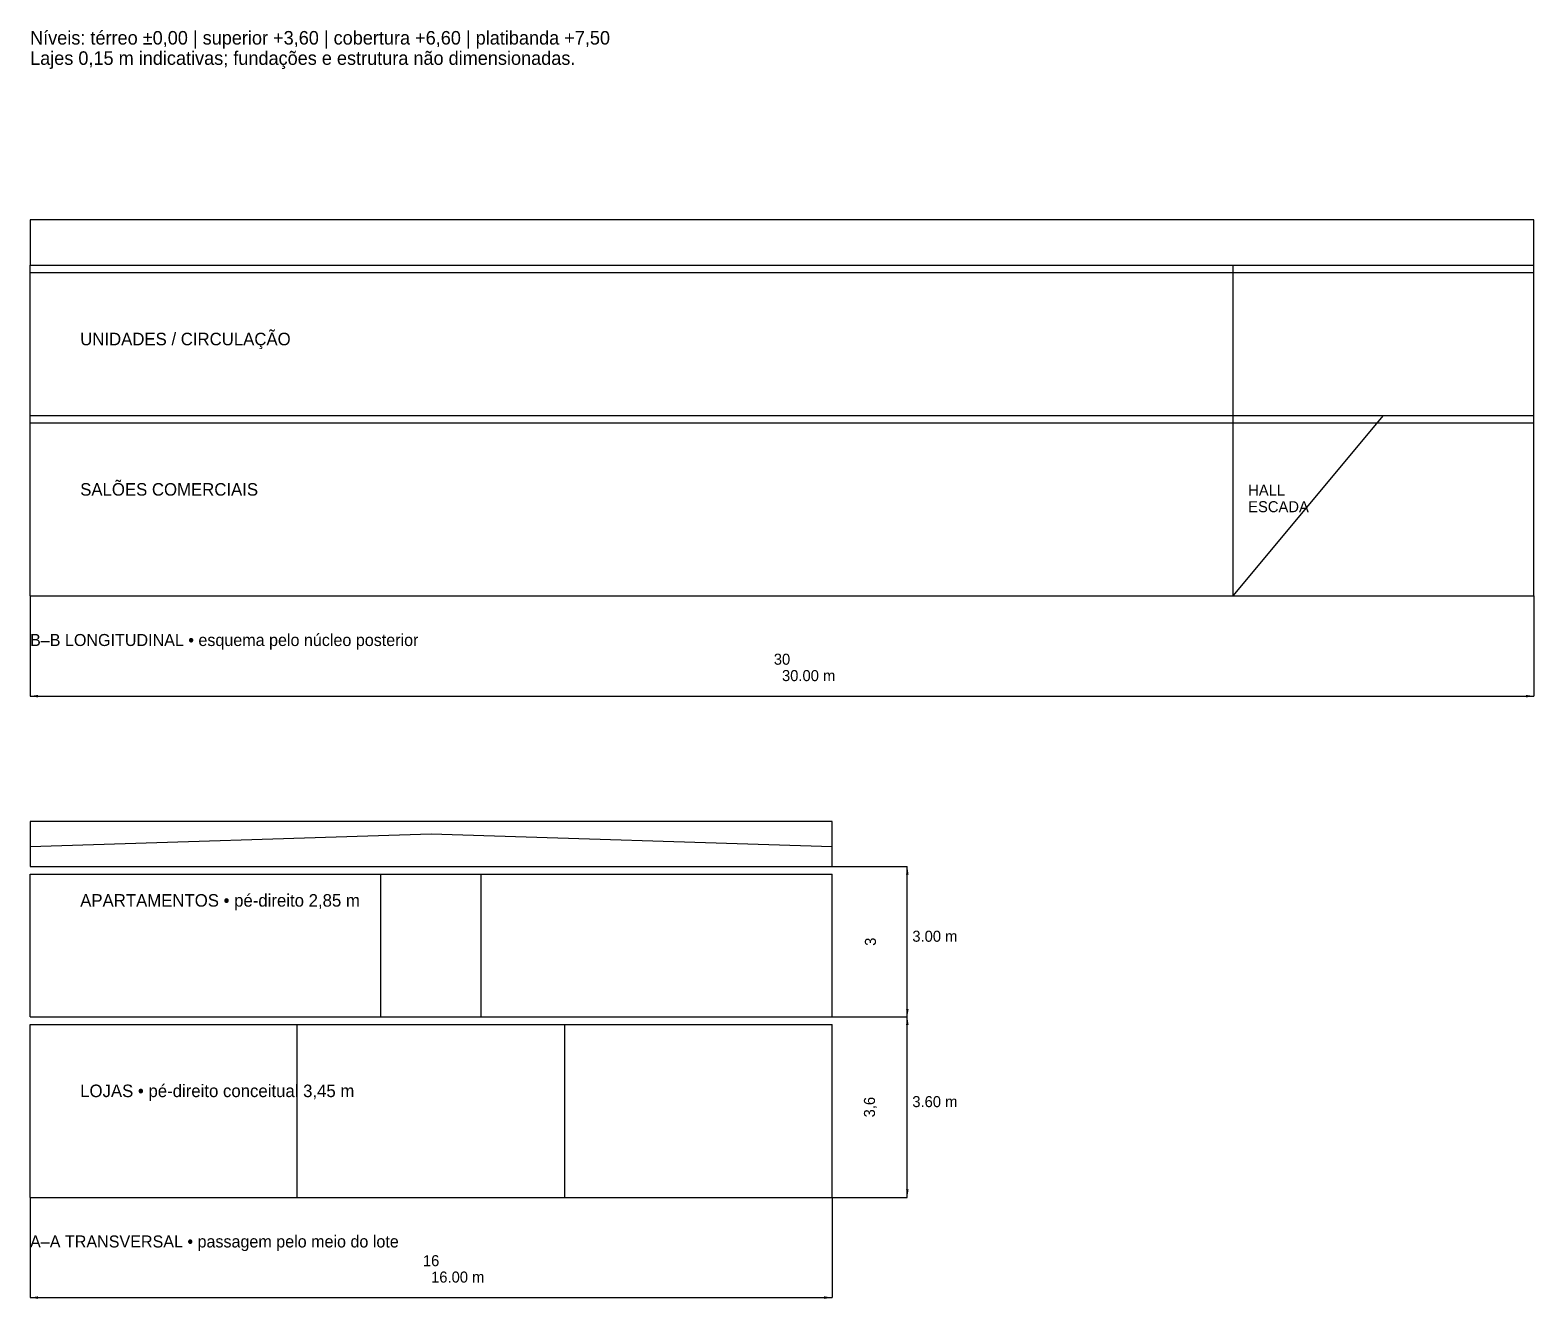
# Model space of a CAD drawing. Header units: metres. Extents: x -3 to 341, y -5 to 52.
# Drawn here: x 195 to 225, y -2.03 to 23.29 of the extents above; entities that cross this region are included whole.
import ezdxf

# ---------------------------------------------------------------- set-up
doc = ezdxf.new("R2010")
doc.units = ezdxf.units.M
for name, color, linetype in [('COTAS', 2, 'Continuous'), ('PAREDES', 7, 'Continuous'), ('TEXTOS', 3, 'Continuous')]:
    doc.layers.add(name, color=color, linetype=linetype)
doc.dimstyles.get("Standard").update_dxf_attribs({"dimtxt": 2.5, "dimasz": 2.5, "dimexe": 1.25, "dimexo": 0.625, "dimtad": 1, "dimcen": 2.5, "dimazin": 3, "dimtfac": 1, "dimtmove": 0, "dimatfit": 3})

# ---------------------------------------------------------------- blocks, each defined once
blk = doc.blocks.new('_CLOSEDFILLED')
at = {"color": 0, "linetype": 'BYBLOCK'}
blk.add_solid([(-1, 0.16), (0, 0), (-1, -0.16)], dxfattribs=at)
blk = doc.blocks.new('*D15')
at = {"color": 2}
for p, q in [((195, 0), (195, -2)), ((211, 0), (211, -2)), ((195.16, -2), (210.84, -2))]:
    blk.add_line(p, q, dxfattribs=at)
at = {"layer": 'Defpoints'}
for p in [(195, 0), (211, 0), (195, -2)]:
    blk.add_point(p, dxfattribs=at)
at = {"layer": 'COTAS', "color": 2, "xscale": 0.16, "yscale": 0.16, "rotation": 180}
blk.add_blockref('_CLOSEDFILLED', (195, -2), dxfattribs=at)
at = {"layer": 'COTAS', "color": 2, "xscale": 0.16, "yscale": 0.16}
blk.add_blockref('_CLOSEDFILLED', (211, -2), dxfattribs=at)
at = {"layer": 'COTAS', "color": 2, "insert": (203, -1.265), "char_height": 0.22, "attachment_point": 5}
blk.add_mtext('16', dxfattribs=at)
blk = doc.blocks.new('*D16')
at = {"color": 2}
for p, q in [((211, 3.6), (212.5, 3.6)), ((212.5, 0.16), (212.5, 3.44)), ((211, 0), (212.5, 0))]:
    blk.add_line(p, q, dxfattribs=at)
at = {"layer": 'Defpoints'}
for p in [(211, 3.6), (211, 0), (212.5, 0)]:
    blk.add_point(p, dxfattribs=at)
at = {"layer": 'COTAS', "color": 2, "xscale": 0.16, "yscale": 0.16}
for p, rotation in [((212.5, 3.6), 90), ((212.5, 0), 270)]:
    blk.add_blockref('_CLOSEDFILLED', p, dxfattribs=dict(at, rotation=rotation))
at = {"layer": 'COTAS', "color": 2, "insert": (211.765, 1.8), "char_height": 0.22, "attachment_point": 5, "rotation": 90}
blk.add_mtext('3,6', dxfattribs=at)
blk = doc.blocks.new('*D17')
at = {"color": 2}
for p, q in [((211, 6.6), (212.5, 6.6)), ((212.5, 3.76), (212.5, 6.44)), ((211, 3.6), (212.5, 3.6))]:
    blk.add_line(p, q, dxfattribs=at)
at = {"layer": 'Defpoints'}
for p in [(211, 6.6), (211, 3.6), (212.5, 3.6)]:
    blk.add_point(p, dxfattribs=at)
at = {"layer": 'COTAS', "color": 2, "xscale": 0.16, "yscale": 0.16}
for p, rotation in [((212.5, 6.6), 90), ((212.5, 3.6), 270)]:
    blk.add_blockref('_CLOSEDFILLED', p, dxfattribs=dict(at, rotation=rotation))
at = {"layer": 'COTAS', "color": 2, "insert": (211.765, 5.1), "char_height": 0.22, "attachment_point": 5, "rotation": 90}
blk.add_mtext('3', dxfattribs=at)
blk = doc.blocks.new('*D18')
at = {"color": 2}
for p, q in [((195, 12), (195, 10)), ((225, 12), (225, 10)), ((195.16, 10), (224.84, 10))]:
    blk.add_line(p, q, dxfattribs=at)
at = {"layer": 'Defpoints'}
for p in [(195, 12), (225, 12), (195, 10)]:
    blk.add_point(p, dxfattribs=at)
at = {"layer": 'COTAS', "color": 2, "xscale": 0.16, "yscale": 0.16, "rotation": 180}
blk.add_blockref('_CLOSEDFILLED', (195, 10), dxfattribs=at)
at = {"layer": 'COTAS', "color": 2, "xscale": 0.16, "yscale": 0.16}
blk.add_blockref('_CLOSEDFILLED', (225, 10), dxfattribs=at)
at = {"layer": 'COTAS', "color": 2, "insert": (210, 10.735), "char_height": 0.22, "attachment_point": 5}
blk.add_mtext('30', dxfattribs=at)

msp = doc.modelspace()

# ---------------------------------------------------------------- linework, layer by layer
at = {"layer": 'COTAS'}
for p, q in [((195, 10), (225, 10)), ((212.5, 3.6), (212.5, 6.6)), ((212.5, 0), (212.5, 3.6)), ((195, -2), (211, -2))]:
    msp.add_line(p, q, dxfattribs=at)
at = {"layer": 'PAREDES'}
for p, q in [((225, 19.5), (195, 19.5)), ((195, 19.5), (195, 18.6)), ((225, 18.6), (225, 19.5)), ((195, 18.6), (225, 18.6)), ((195, 12), (195, 18.6)), ((195, 18.6), (225, 18.6)), ((219, 12), (219, 18.6)), ((225, 12), (225, 18.6)), ((195, 18.45), (225, 18.45)), ((195, 15.6), (225, 15.6)), ((219, 12), (222, 15.6)), ((222, 15.6), (225, 15.6)), ((195, 15.45), (225, 15.45)), ((195, 12), (225, 12)), ((211, 7.5), (195, 7.5)), ((195, 7.5), (195, 6.6)), ((211, 6.6), (211, 7.5)), ((195, 7), (203, 7.25)), ((203, 7.25), (211, 7)), ((195, 6.6), (211, 6.6)), ((195, 6.6), (211, 6.6)), ((195, 6.45), (211, 6.45)), ((195, 3.6), (195, 6.45)), ((202, 3.6), (202, 6.45)), ((204, 3.6), (204, 6.45)), ((211, 3.6), (211, 6.45)), ((195, 3.6), (211, 3.6)), ((195, 3.45), (211, 3.45)), ((195, 0), (195, 3.45)), ((200.33, 0), (200.33, 3.45)), ((205.67, 0), (205.67, 3.45)), ((211, 0), (211, 3.45)), ((195, 0), (211, 0))]:
    msp.add_line(p, q, dxfattribs=at)

# ---------------------------------------------------------------- texts
at = {"layer": 'TEXTOS'}
for s, height, p in [('Níveis: térreo ±0,00 | superior +3,60 | cobertura +6,60 | platibanda +7,50', 0.27, (195, 23)), ('Lajes 0,15 m indicativas; fundações e estrutura não dimensionadas.', 0.27, (195, 22.595)), ('UNIDADES / CIRCULAÇÃO', 0.25, (196, 17)), ('SALÕES COMERCIAIS', 0.25, (196, 14)), ('HALL', 0.22, (219.3, 14)), ('ESCADA', 0.22, (219.3, 13.67)), ('B–B LONGITUDINAL • esquema pelo núcleo posterior', 0.24, (195, 11)), ('30.00 m', 0.22, (210, 10.3)), ('APARTAMENTOS • pé-direito 2,85 m', 0.25, (196, 5.8)), ('3.00 m', 0.22, (212.6, 5.1)), ('LOJAS • pé-direito conceitual 3,45 m', 0.25, (196, 2)), ('3.60 m', 0.22, (212.6, 1.8)), ('A–A TRANSVERSAL • passagem pelo meio do lote', 0.24, (195, -1)), ('16.00 m', 0.22, (203, -1.7))]:
    msp.add_text(s, height=height, dxfattribs=at).set_placement(p)

# ---------------------------------------------------------------- dimensions: what is measured, and where the dimension line sits
at = {"layer": 'COTAS'}
for base, p1, p2, picture, middle in [((195, 10), (195, 12), (225, 12), '*D18', (210, 10.735)), ((195, -2), (195, 0), (211, 0), '*D15', (203, -1.265))]:
    dim = msp.add_linear_dim(base=base, p1=p1, p2=p2, dimstyle='Standard', override={"dimtxt": 0.22, "dimasz": 0.16, "dimtad": 1, "dimdec": 2, "dimclrd": 2, "dimclre": 2, "dimclrt": 2}, dxfattribs=at)
    dim.commit()
    dim.dimension.update_dxf_attribs({"geometry": picture, "text_midpoint": middle})
for base, p1, p2, picture, middle in [((212.5, 3.6), (211, 3.6), (211, 6.6), '*D17', (211.765, 5.1)), ((212.5, 0), (211, 0), (211, 3.6), '*D16', (211.765, 1.8))]:
    dim = msp.add_linear_dim(base=base, p1=p1, p2=p2, angle=90, dimstyle='Standard', override={"dimtxt": 0.22, "dimasz": 0.16, "dimtad": 1, "dimdec": 2, "dimclrd": 2, "dimclre": 2, "dimclrt": 2}, dxfattribs=at)
    dim.commit()
    dim.dimension.update_dxf_attribs({"geometry": picture, "text_midpoint": middle})

doc.saveas('drawing.dxf')
